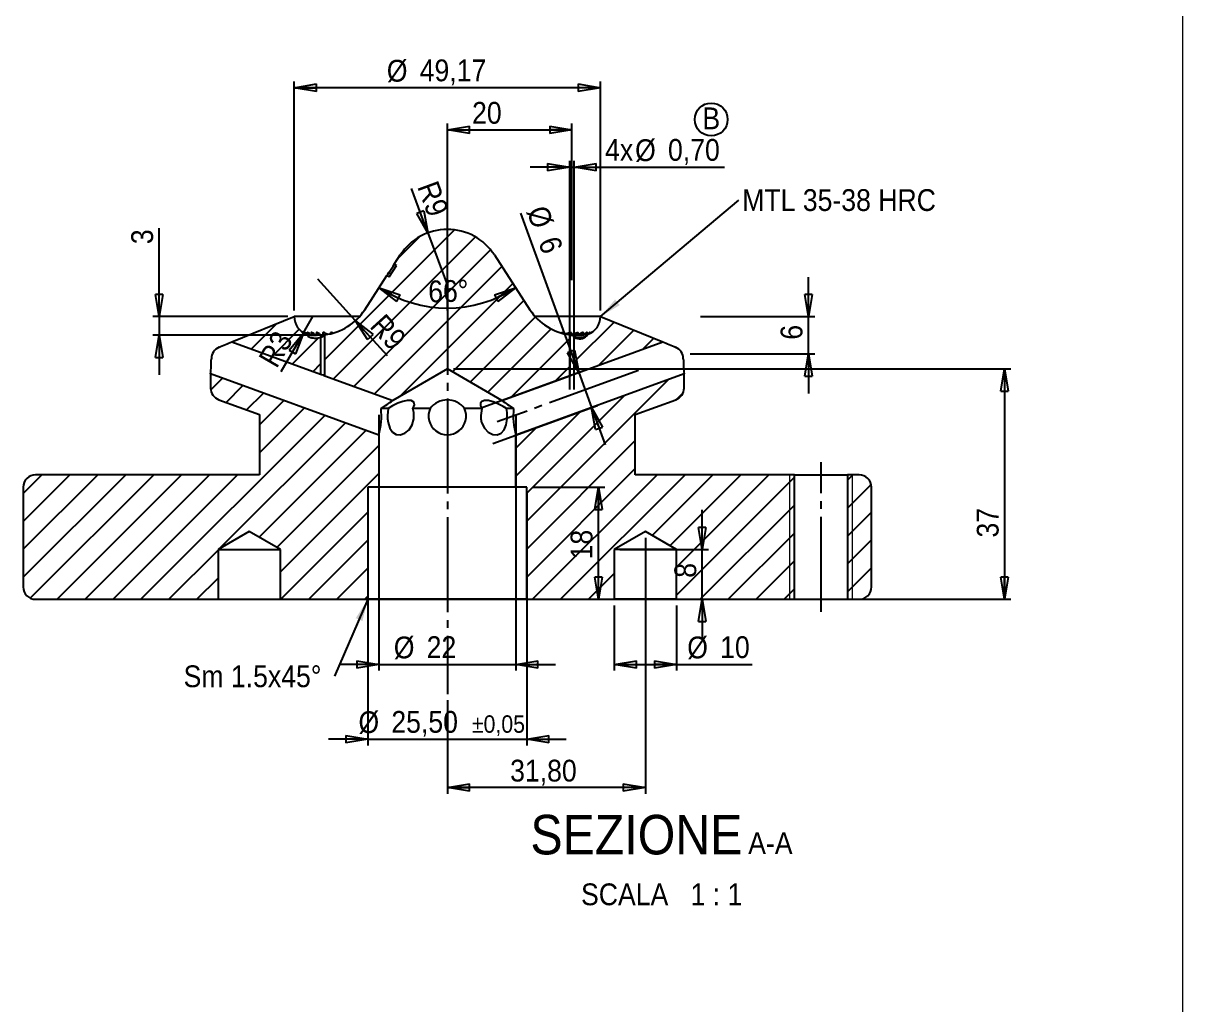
# Model space of a CAD drawing. Header units: millimetres. Extents: x 5 to 416, y 6 to 580.
# Drawn here: x 229.4 to 415.6, y 201.1 to 358.8 of the extents above; entities that cross this region are included whole.
import ezdxf

# ---------------------------------------------------------------- set-up
doc = ezdxf.new("R2010")
doc.units = ezdxf.units.MM
doc.linetypes.add('SLD-Centro', pattern=[19.05, 15.24, -1.27, 1.27, -1.27])
doc.linetypes.add('SLD-Solido', pattern=[0])
for name, color, linetype in [('A', 1, 'SLD-Centro'), ('Q', 2, 'SLD-Solido'), ('S', 4, 'SLD-Solido')]:
    doc.layers.add(name, color=color, linetype=linetype)
doc.layers.add('D', color=3, linetype='SLD-Solido', lineweight=25)
doc.styles.add('SLDTEXTSTYLE4', font='GOTHIC.TTF', dxfattribs={"width": 0.913})
doc.styles.get("Standard").update_dxf_attribs({"font": 'GOTHIC.TTF'})
doc.dimstyles.new('SLDDIMSTYLE10', dxfattribs={"dimtxt": 3.5, "dimasz": 3.556, "dimexe": 0, "dimexo": 0.0625, "dimgap": 0.875, "dimtad": 1, "dimrnd": 1e-09, "dimzin": 12, "dimdsep": 46, "dimtxsty": 'SLDTEXTSTYLE4', "dimblk1": 'CLOSED', "dimblk2": 'CLOSED', "dimsah": 1, "dimcen": 0.09, "dimadec": 0, "dimazin": 3, "dimtfac": 1, "dimtmove": 0, "dimatfit": 0, "dimldrblk": 'CLOSED', "dimfxl": 0, "dimfrac": 2, "dimtolj": 1, "dimtzin": 12, "dimarcsym": 0})
doc.dimstyles.new('SLDDIMSTYLE11', dxfattribs={"dimtxt": 3.5, "dimasz": 3.556, "dimexe": 0, "dimexo": 0.0625, "dimgap": 0.875, "dimtad": 1, "dimrnd": 1e-09, "dimzin": 12, "dimdsep": 46, "dimtxsty": 'SLDTEXTSTYLE4', "dimblk1": 'CLOSED', "dimblk2": 'CLOSED', "dimsah": 1, "dimcen": 0, "dimadec": 0, "dimazin": 3, "dimtfac": 1, "dimtofl": 0, "dimtmove": 0, "dimatfit": 3, "dimldrblk": 'CLOSED', "dimfxl": 0, "dimfrac": 2, "dimtolj": 1, "dimtzin": 12, "dimarcsym": 0})
doc.dimstyles.new('SLDDIMSTYLE12', dxfattribs={"dimtxt": 3.5, "dimasz": 3.556, "dimexe": 0, "dimexo": 0.0625, "dimgap": 0.875, "dimtad": 1, "dimrnd": 1e-09, "dimzin": 12, "dimdsep": 46, "dimtxsty": 'SLDTEXTSTYLE4', "dimblk1": 'CLOSED', "dimblk2": 'CLOSED', "dimsah": 1, "dimcen": 0.09, "dimadec": 0, "dimazin": 3, "dimtol": 1, "dimtp": 0.05, "dimtm": 0.05, "dimtfac": 1, "dimtmove": 0, "dimatfit": 0, "dimldrblk": 'CLOSED', "dimfxl": 0, "dimfrac": 2, "dimtolj": 1, "dimarcsym": 0})
doc.dimstyles.new('SLDDIMSTYLE13', dxfattribs={"dimtxt": 3.5, "dimasz": 3.556, "dimexe": 0, "dimexo": 0.0625, "dimgap": 0.875, "dimtad": 1, "dimdec": 4, "dimzin": 12, "dimdsep": 46, "dimtxsty": 'SLDTEXTSTYLE4', "dimblk1": 'CLOSED', "dimblk2": 'CLOSED', "dimsah": 1, "dimcen": 0.09, "dimazin": 3, "dimtfac": 1, "dimtofl": 0, "dimtmove": 0, "dimatfit": 3, "dimldrblk": 'CLOSED', "dimfxl": 0, "dimfrac": 2, "dimtolj": 1, "dimtzin": 12, "dimarcsym": 0})
doc.dimstyles.new('SLDDIMSTYLE14', dxfattribs={"dimtxt": 3.5, "dimasz": 3.556, "dimexe": 0, "dimexo": 0.0625, "dimgap": 0.875, "dimtad": 1, "dimrnd": 1e-09, "dimdsep": 46, "dimtxsty": 'SLDTEXTSTYLE4', "dimblk1": 'CLOSED', "dimblk2": 'CLOSED', "dimsah": 1, "dimcen": 0.09, "dimadec": 0, "dimazin": 2, "dimtfac": 1, "dimtmove": 0, "dimatfit": 0, "dimldrblk": 'CLOSED', "dimfxl": 0, "dimfrac": 2, "dimtolj": 1, "dimtzin": 12, "dimarcsym": 0})
doc.dimstyles.new('SLDDIMSTYLE4', dxfattribs={"dimtxt": 3.5, "dimasz": 3.556, "dimexe": 0, "dimexo": 0.0625, "dimgap": 0.875, "dimtad": 1, "dimrnd": 1e-09, "dimzin": 12, "dimdsep": 46, "dimtxsty": 'SLDTEXTSTYLE4', "dimblk1": 'CLOSED', "dimblk2": 'CLOSED', "dimsah": 1, "dimcen": 0.09, "dimadec": 0, "dimazin": 3, "dimtfac": 1, "dimtofl": 0, "dimtmove": 0, "dimatfit": 3, "dimldrblk": 'CLOSED', "dimfxl": 0, "dimfrac": 2, "dimtolj": 1, "dimtzin": 12, "dimarcsym": 0})
doc.dimstyles.new('SLDDIMSTYLE7', dxfattribs={"dimtxt": 0.18, "dimasz": 3.556, "dimexe": 0, "dimexo": 0.0625, "dimgap": 0, "dimtad": 0, "dimtih": 1, "dimtoh": 1, "dimdec": 0, "dimrnd": 1e-09, "dimzin": 0, "dimdsep": 46, "dimtxsty": 'Standard', "dimsah": 1, "dimcen": 0.09, "dimadec": 0, "dimazin": 0, "dimtfac": 3.556, "dimtdec": 0, "dimtofl": 0, "dimtmove": 0, "dimatfit": 3, "dimfxl": 0, "dimfrac": 2, "dimtolj": 1, "dimtzin": 0, "dimarcsym": 0})

# ---------------------------------------------------------------- blocks, each defined once
blk = doc.blocks.new('_CLOSED')
at = {"color": 0, "linetype": 'ByBlock', "lineweight": -2}
for p, q in [((-1, 0.166667), (0, 0)), ((-1, 0.166667), (-1, -0.166667)), ((0, 0), (-1, -0.166667)), ((0, 0), (-1, 0))]:
    blk.add_line(p, q, dxfattribs=at)
blk = doc.blocks.new('_D_20')
at = {"layer": 'Q'}
for p, q in [((284.73, 283.25), (284.73, 242.8)), ((310.23, 283.25), (310.23, 242.8)), ((284.73, 243.8), (278.38, 243.8)), ((284.73, 243.8), (310.23, 243.8)), ((310.23, 243.8), (316.58, 243.8))]:
    blk.add_line(p, q, dxfattribs=at)
at = {"layer": 'Q', "xscale": 3.556, "yscale": 3.556}
blk.add_blockref('_CLOSED', (284.73, 243.8, 37.78), dxfattribs=at)
at = {"layer": 'Q', "xscale": 3.556, "yscale": 3.556, "rotation": 180.0000000000003}
blk.add_blockref('_CLOSED', (310.23, 243.8, 37.78), dxfattribs=at)
at = {"layer": 'Q', "attachment_point": 1, "style": 'SLDTEXTSTYLE4'}
for s, insert, char_height in [('%%c', (283.21, 248.27), 3.5), ('25,50', (288.49, 248.32), 3.5), ('±0,05', (301.42, 247.62), 2.8)]:
    blk.add_mtext(s, dxfattribs=dict(at, insert=insert, char_height=char_height))
blk = doc.blocks.new('_D_21')
at = {"layer": 'Q'}
for p, q in [((286.48, 295.9), (286.48, 254.8)), ((308.48, 295.9), (308.48, 254.8)), ((286.48, 255.8), (280.13, 255.8)), ((286.48, 255.8), (308.48, 255.8)), ((308.48, 255.8), (314.83, 255.8))]:
    blk.add_line(p, q, dxfattribs=at)
at = {"layer": 'Q', "xscale": 3.556, "yscale": 3.556}
blk.add_blockref('_CLOSED', (286.48, 255.8, 37.78), dxfattribs=at)
at = {"layer": 'Q', "xscale": 3.556, "yscale": 3.556, "rotation": 180.0000000000003}
blk.add_blockref('_CLOSED', (308.48, 255.8, 37.78), dxfattribs=at)
at = {"layer": 'Q', "char_height": 3.5, "attachment_point": 1, "style": 'SLDTEXTSTYLE4'}
for s, insert in [('%%c', (288.88, 260.27)), ('22', (294.16, 260.32))]:
    blk.add_mtext(s, dxfattribs=dict(at, insert=insert))
blk = doc.blocks.new('_D_22')
at = {"layer": 'Q'}
for p, q in [((298.48, 303.25), (387.96, 303.25)), ((386.96, 303.25), (386.96, 266.25)), ((298.48, 266.25), (387.96, 266.25))]:
    blk.add_line(p, q, dxfattribs=at)
at = {"layer": 'Q', "xscale": 3.556, "yscale": 3.556}
for p, rotation in [((386.96, 303.25, 37.98), 90.0000000000004), ((386.96, 266.25, 37.98), 270.0000000000004)]:
    blk.add_blockref('_CLOSED', p, dxfattribs=dict(at, rotation=rotation))
at = {"layer": 'Q', "insert": (382.49, 276.17), "char_height": 3.5, "attachment_point": 1, "rotation": 90, "style": 'SLDTEXTSTYLE4'}
blk.add_mtext('37', dxfattribs=at)
blk = doc.blocks.new('_D_23')
at = {"layer": 'Q'}
for p, q in [((311.23, 284.25), (322.75, 284.25)), ((321.75, 266.25), (321.75, 284.25)), ((311.23, 266.25), (322.75, 266.25))]:
    blk.add_line(p, q, dxfattribs=at)
at = {"layer": 'Q', "xscale": 3.556, "yscale": 3.556}
for p, rotation in [((321.75, 284.25, 37.98), 90.0000000000004), ((321.75, 266.25, 37.98), 270.0000000000004)]:
    blk.add_blockref('_CLOSED', p, dxfattribs=dict(at, rotation=rotation))
at = {"layer": 'Q', "insert": (317.28, 272.66), "char_height": 3.5, "attachment_point": 1, "rotation": 90, "style": 'SLDTEXTSTYLE4'}
blk.add_mtext('18', dxfattribs=at)
blk = doc.blocks.new('_D_24')
at = {"layer": 'Q'}
for p, q in [((355.46, 311.65), (355.46, 318)), ((338.11, 311.65), (356.46, 311.65)), ((355.46, 305.65), (355.46, 311.65)), ((336.48, 305.65), (356.46, 305.65)), ((355.46, 305.65), (355.46, 299.3))]:
    blk.add_line(p, q, dxfattribs=at)
at = {"layer": 'Q', "xscale": 3.556, "yscale": 3.556}
for p, rotation in [((355.46, 311.65, 37.98), 270.0000000000004), ((355.46, 305.65, 37.98), 90.0000000000004)]:
    blk.add_blockref('_CLOSED', p, dxfattribs=dict(at, rotation=rotation))
at = {"layer": 'Q', "insert": (350.99, 307.94), "char_height": 3.5, "attachment_point": 1, "rotation": 90, "style": 'SLDTEXTSTYLE4'}
blk.add_mtext('6', dxfattribs=at)
blk = doc.blocks.new('_D_25')
at = {"layer": 'Q'}
for p, q in [((318.57, 302.69), (309.26, 328.27)), ((302.73, 296.92), (319.51, 303.03)), ((318.57, 302.69), (320.63, 297.05)), ((304.78, 291.28), (321.57, 297.39)), ((320.63, 297.05), (322.8, 291.08))]:
    blk.add_line(p, q, dxfattribs=at)
at = {"layer": 'Q', "xscale": 3.556, "yscale": 3.556}
for p, rotation in [((318.57, 302.69, 37.78), 290.0000000000002), ((320.63, 297.05, 37.78), 110.0000000000002)]:
    blk.add_blockref('_CLOSED', p, dxfattribs=dict(at, rotation=rotation))
at = {"layer": 'Q', "char_height": 3.5, "attachment_point": 1, "rotation": 290, "style": 'SLDTEXTSTYLE4'}
for s, insert in [('%%c', (313.46, 329.8)), ('6', (315.32, 324.86))]:
    blk.add_mtext(s, dxfattribs=dict(at, insert=insert))
blk = doc.blocks.new('_D_26')
at = {"layer": 'Q'}
for p, q in [((338.41, 274.25), (338.41, 280.6)), ((325.18, 274.25), (339.41, 274.25)), ((338.41, 266.25), (338.41, 274.25)), ((271.68, 266.25), (339.41, 266.25)), ((338.41, 266.25), (338.41, 259.9))]:
    blk.add_line(p, q, dxfattribs=at)
at = {"layer": 'Q', "xscale": 3.556, "yscale": 3.556}
for p, rotation in [((338.41, 274.25, 37.98), 270.0000000000004), ((338.41, 266.25, 37.98), 90.0000000000004)]:
    blk.add_blockref('_CLOSED', p, dxfattribs=dict(at, rotation=rotation))
at = {"layer": 'Q', "insert": (333.94, 269.71), "char_height": 3.5, "attachment_point": 1, "rotation": 90, "style": 'SLDTEXTSTYLE4'}
blk.add_mtext('8', dxfattribs=at)
blk = doc.blocks.new('_D_27')
at = {"layer": 'Q'}
for p, q in [((324.28, 265.25), (324.28, 254.8)), ((334.28, 265.25), (334.28, 254.8)), ((324.28, 255.8), (334.28, 255.8)), ((334.28, 255.8), (346.45, 255.8))]:
    blk.add_line(p, q, dxfattribs=at)
at = {"layer": 'Q', "xscale": 3.556, "yscale": 3.556, "rotation": 180.0000000000004}
blk.add_blockref('_CLOSED', (324.28, 255.8, 37.88), dxfattribs=at)
at = {"layer": 'Q', "xscale": 3.556, "yscale": 3.556}
blk.add_blockref('_CLOSED', (334.28, 255.8, 37.88), dxfattribs=at)
at = {"layer": 'Q', "char_height": 3.5, "attachment_point": 1, "style": 'SLDTEXTSTYLE4'}
for s, insert in [('%%c', (336, 260.27)), ('10', (341.28, 260.32))]:
    blk.add_mtext(s, dxfattribs=dict(at, insert=insert))
blk = doc.blocks.new('_D_28')
at = {"layer": 'Q'}
for p, q in [((329.28, 276.14), (329.28, 235.02)), ((297.48, 250.03), (297.48, 235.02)), ((329.28, 236.02), (297.48, 236.02))]:
    blk.add_line(p, q, dxfattribs=at)
at = {"layer": 'Q', "xscale": 3.556, "yscale": 3.556, "rotation": 180.0000000000004}
blk.add_blockref('_CLOSED', (297.48, 236.02, 37.88), dxfattribs=at)
at = {"layer": 'Q', "xscale": 3.556, "yscale": 3.556}
blk.add_blockref('_CLOSED', (329.28, 236.02, 37.88), dxfattribs=at)
at = {"layer": 'Q', "insert": (307.56, 240.49), "char_height": 3.5, "attachment_point": 1, "style": 'SLDTEXTSTYLE4'}
blk.add_mtext('31,80', dxfattribs=at)
blk = doc.blocks.new('_D_29')
at = {"layer": 'Q'}
for p, q in [((272.89, 312.65), (272.89, 349.41)), ((322.06, 348.41), (272.89, 348.41)), ((322.06, 312.65), (322.06, 349.41))]:
    blk.add_line(p, q, dxfattribs=at)
at = {"layer": 'Q', "xscale": 3.556, "yscale": 3.556, "rotation": 180.0000000000004}
blk.add_blockref('_CLOSED', (272.89, 348.41, 37.88), dxfattribs=at)
at = {"layer": 'Q', "xscale": 3.556, "yscale": 3.556}
blk.add_blockref('_CLOSED', (322.06, 348.41, 37.88), dxfattribs=at)
at = {"layer": 'Q', "char_height": 3.5, "attachment_point": 1, "style": 'SLDTEXTSTYLE4'}
for s, insert in [('%%c', (287.76, 352.88)), ('49,17', (293.04, 352.94))]:
    blk.add_mtext(s, dxfattribs=dict(at, insert=insert))
blk = doc.blocks.new('_D_30')
at = {"layer": 'Q'}
for p, q in [((251.2, 311.65), (251.2, 325.87)), ((271.89, 311.65), (250.2, 311.65)), ((251.2, 311.65), (251.2, 308.65)), ((274.91, 308.65), (250.2, 308.65)), ((251.2, 308.65), (251.2, 302.3))]:
    blk.add_line(p, q, dxfattribs=at)
at = {"layer": 'Q', "xscale": 3.556, "yscale": 3.556}
for p, rotation in [((251.2, 311.65, 37.88), 270.0000000000004), ((251.2, 308.65, 37.88), 90.0000000000004)]:
    blk.add_blockref('_CLOSED', p, dxfattribs=dict(at, rotation=rotation))
at = {"layer": 'Q', "insert": (246.73, 323.28), "char_height": 3.5, "attachment_point": 1, "rotation": 90, "style": 'SLDTEXTSTYLE4'}
blk.add_mtext('3', dxfattribs=at)
blk = doc.blocks.new('_D_31')
at = {"layer": 'Q'}
for q in [(275.89, 311.65), (270.77, 302.78)]:
    blk.add_line((274.39, 309.05), q, dxfattribs=at)
at = {"layer": 'Q', "xscale": 3.556, "yscale": 3.556, "rotation": 60.00000000000049}
blk.add_blockref('_CLOSED', (274.39, 309.05, 37.88), dxfattribs=at)
at = {"layer": 'Q', "insert": (267.03, 304.94), "char_height": 3.5, "attachment_point": 1, "rotation": 60, "style": 'SLDTEXTSTYLE4'}
blk.add_mtext('R3', dxfattribs=at)
blk = doc.blocks.new('_D_32')
at = {"layer": 'Q'}
for q in [(276.67, 317.65), (287.83, 305.38)]:
    blk.add_line((282.72, 310.99), q, dxfattribs=at)
at = {"layer": 'Q', "xscale": 3.556, "yscale": 3.556, "rotation": 132.2947526897878}
blk.add_blockref('_CLOSED', (282.72, 310.99, 37.88), dxfattribs=at)
at = {"layer": 'Q', "insert": (287.45, 312.36), "char_height": 3.5, "attachment_point": 1, "rotation": 312.2948, "style": 'SLDTEXTSTYLE4'}
blk.add_mtext('R9', dxfattribs=at)
blk = doc.blocks.new('_D_33')
at = {"layer": 'Q'}
blk.add_arc((297.48, 333.17), 20.14, 237, 303, dxfattribs=at)
at = {"layer": 'Q', "xscale": 3.556, "yscale": 3.556}
for p, rotation in [((286.51, 316.29, 37.88), 152.0071337024811), ((308.45, 316.29, 37.88), 27.99286629751972)]:
    blk.add_blockref('_CLOSED', p, dxfattribs=dict(at, rotation=rotation))
at = {"layer": 'Q', "insert": (294.36, 317.42), "char_height": 3.5, "attachment_point": 1, "rotation": 1.4409, "style": 'SLDTEXTSTYLE4'}
blk.add_mtext('66°', dxfattribs=at)
blk = doc.blocks.new('_D_34')
at = {"layer": 'Q'}
for q in [(291.75, 332.21), (297.48, 316.65)]:
    blk.add_line((294.37, 325.1), q, dxfattribs=at)
at = {"layer": 'Q', "xscale": 3.556, "yscale": 3.556, "rotation": 290.2242843775459}
blk.add_blockref('_CLOSED', (294.37, 325.1, 37.88), dxfattribs=at)
at = {"layer": 'Q', "insert": (295.89, 333.74), "char_height": 3.5, "attachment_point": 1, "rotation": 290.2243, "style": 'SLDTEXTSTYLE4'}
blk.add_mtext('R9', dxfattribs=at)
blk = doc.blocks.new('_D_35')
at = {"layer": 'Q'}
for p, q in [((297.48, 312.65), (297.48, 342.65)), ((317.48, 317.51), (317.48, 342.65)), ((297.48, 341.65), (317.48, 341.65))]:
    blk.add_line(p, q, dxfattribs=at)
at = {"layer": 'Q', "xscale": 3.556, "yscale": 3.556, "rotation": 180.0000000000004}
blk.add_blockref('_CLOSED', (297.48, 341.65, 37.98), dxfattribs=at)
at = {"layer": 'Q', "xscale": 3.556, "yscale": 3.556}
blk.add_blockref('_CLOSED', (317.48, 341.65, 37.98), dxfattribs=at)
at = {"layer": 'Q', "insert": (301.45, 346.12), "char_height": 3.5, "attachment_point": 1, "style": 'SLDTEXTSTYLE4'}
blk.add_mtext('20', dxfattribs=at)
blk = doc.blocks.new('_D_36')
at = {"layer": 'Q'}
for p, q in [((317.13, 335.65), (310.78, 335.65)), ((317.13, 299.92), (317.13, 336.65)), ((317.13, 335.65), (317.83, 335.65)), ((317.83, 299.92), (317.83, 336.65)), ((317.83, 335.65), (341.96, 335.65))]:
    blk.add_line(p, q, dxfattribs=at)
at = {"layer": 'Q', "xscale": 3.556, "yscale": 3.556}
blk.add_blockref('_CLOSED', (317.13, 335.65, 37.78), dxfattribs=at)
at = {"layer": 'Q', "xscale": 3.556, "yscale": 3.556, "rotation": 180.0000000000004}
blk.add_blockref('_CLOSED', (317.83, 335.65, 37.78), dxfattribs=at)
at = {"layer": 'Q', "char_height": 3.5, "attachment_point": 1, "style": 'SLDTEXTSTYLE4'}
for s, insert in [('4x', (322.81, 340.17)), ('%%c', (327.63, 340.12)), ('0,70', (332.91, 340.17))]:
    blk.add_mtext(s, dxfattribs=dict(at, insert=insert))
blk = doc.blocks.new('SW_NOTE_13')
at = {"color": 0, "attachment_point": 2, "style": 'SLDTEXTSTYLE4'}
for s, insert, char_height in [('SEZIONE ', (17.66, 8.11), 6.35), ('A-A', (39.18, 5.31), 3.5), ('SCALA', (15.78, -2.9), 3.5), ('1 : 1', (30.51, -2.9), 3.5)]:
    blk.add_mtext(s, dxfattribs=dict(at, insert=insert, char_height=char_height))
blk = doc.blocks.new('SW_NOTE_14')
at = {"color": 0, "insert": (-24.21, 1.74), "char_height": 3.5, "attachment_point": 1, "style": 'SLDTEXTSTYLE4'}
blk.add_mtext('Sm 1.5x45°', dxfattribs=at)
blk = doc.blocks.new('SW_NOTE_15')
at = {"color": 0, "insert": (0.55, 1.77), "char_height": 3.5, "attachment_point": 1, "style": 'SLDTEXTSTYLE4'}
blk.add_mtext('MTL 35-38 HRC', dxfattribs=at)
blk = doc.blocks.new('SW_NOTE_16')
at = {"color": 0}
blk.add_circle((1.3, 2.54), 2.64, dxfattribs=at)
at = {"color": 0, "insert": (1.31, 4.47), "char_height": 3.5, "attachment_point": 2, "style": 'SLDTEXTSTYLE4'}
blk.add_mtext('B', dxfattribs=at)

msp = doc.modelspace()

# ---------------------------------------------------------------- hatches: boundary and pattern name
at = {"layer": 'S'}
h = msp.add_hatch(dxfattribs=at)
h.set_pattern_fill('ANSI31', color=256, angle=3e-322, style=0)
edge = h.paths.add_edge_path(flags=0)
edge.add_line((310.74504, 312.74843), (305.02798, 321.55193))
edge.add_arc((297.47995, 316.65018), 9, 33, 147)
edge.add_line((289.93191, 321.55193), (288.96673, 320.06568))
edge.add_spline(control_points=[(288.96673, 320.06568), (288.99469, 320.04753), (289.02264, 320.02937), (289.0506, 320.01122), (289.07856, 319.99306), (289.10651, 319.97491), (289.13447, 319.95675), (289.19038, 319.92044), (289.24629, 319.88413), (289.3022, 319.84782)], knot_values=[0, 0, 0, 0, 0.000100002, 0.000100002, 0.000100002, 0.000200004, 0.000200004, 0.000200004, 0.0004, 0.0004, 0.0004, 0.0004], weights=[1, 1, 1, 1, 1, 1, 1, 1, 1, 1], degree=3, periodic=0)
edge.add_line((289.3022, 319.84782), (288.11474, 318.0193))
edge.add_spline(control_points=[(288.11474, 318.0193), (288.08679, 318.03746), (288.05883, 318.05561), (288.03088, 318.07377), (288.00292, 318.09192), (287.97496, 318.11008), (287.94701, 318.12823), (287.91905, 318.14639), (287.8911, 318.16454), (287.86314, 318.1827), (287.83519, 318.20085), (287.80723, 318.21901), (287.77928, 318.23716)], knot_values=[0, 0, 0, 0, 0.000100002, 0.000100002, 0.000100002, 0.000200004, 0.000200004, 0.000200004, 0.000300002, 0.000300002, 0.000300002, 0.0004, 0.0004, 0.0004, 0.0004], weights=[1, 1, 1, 1, 1, 1, 1, 1, 1, 1, 1, 1, 1], degree=3, periodic=0)
edge.add_line((287.77928, 318.23716), (284.21485, 312.74843))
edge.add_arc((276.66682, 317.65018), 9, 277.4254952, 327, ccw=False)
edge.add_line((277.82995, 308.72565), (277.82995, 302.16386))
edge.add_line((277.82995, 302.16386), (288.72805, 298.19727))
edge.add_line((288.72805, 298.19727), (297.47995, 303.25018))
edge.add_line((297.47995, 303.25018), (306.23184, 298.19727))
edge.add_line((306.23184, 298.19727), (317.12995, 302.16386))
edge.add_line((317.12995, 302.16386), (317.12995, 308.72565))
edge.add_arc((318.29308, 317.65018), 9, 213, 262.5745048, ccw=False)
h = msp.add_hatch(dxfattribs=at)
h.set_pattern_fill('ANSI31', color=256, angle=3e-322, style=0)
edge = h.paths.add_edge_path(flags=0)
edge.add_arc((275.89495, 311.65018), 3, 180, 250.6703613, ccw=False)
edge.add_line((272.89495, 311.65018), (262.88171, 307.60457))
edge.add_line((262.88171, 307.60457), (277.12995, 302.41864))
edge.add_line((277.12995, 302.41864), (277.12995, 308.29447))
edge.add_spline(control_points=[(277.12995, 308.29447), (277.10448, 308.28353), (277.07864, 308.27343), (277.05255, 308.26408), (276.85984, 308.19508), (276.65272, 308.16536), (276.44831, 308.15457), (276.13392, 308.13798), (275.80669, 308.15757), (275.51008, 308.26311), (275.40305, 308.30119), (275.29847, 308.35251), (275.20852, 308.42191), (275.16261, 308.45732), (275.11994, 308.49801), (275.08463, 308.54399), (275.08305, 308.54604), (275.08149, 308.54811), (275.07995, 308.55018)], knot_values=[0.002203801, 0.002203801, 0.002203801, 0.002203801, 0.002286845, 0.002286845, 0.002286845, 0.002906192, 0.002906192, 0.002906192, 0.003864635, 0.003864635, 0.003864635, 0.004205108, 0.004205108, 0.004205108, 0.004377554, 0.004377554, 0.004377554, 0.004385176, 0.004385176, 0.004385176, 0.004385176], weights=[1, 1, 1, 1, 1, 1, 1, 1, 1, 1, 1, 1, 1, 1, 1, 1, 1, 1, 1], degree=3, periodic=0)
edge.add_ellipse((276.27995, 311.41144), major_axis=(0, 3.57658), ratio=0.559192903, start_angle=136.448693, end_angle=143.1301024, ccw=False)
h = msp.add_hatch(dxfattribs=at)
h.set_pattern_fill('ANSI31', color=256, angle=3e-322, style=0)
edge = h.paths.add_edge_path(flags=0)
edge.add_arc((319.06495, 311.65018), 3, 289.3296387, 360, ccw=False)
edge.add_ellipse((318.67995, 311.41144), major_axis=(0, 3.57658), ratio=0.559192903, start_angle=216.8698976, end_angle=223.551307, ccw=False)
edge.add_spline(control_points=[(319.87995, 308.55018), (319.86861, 308.53497), (319.85645, 308.52033), (319.84368, 308.5063), (319.78754, 308.44466), (319.71891, 308.39376), (319.64655, 308.35235), (319.52422, 308.28233), (319.38735, 308.2367), (319.24971, 308.20637), (318.9727, 308.14533), (318.68236, 308.13682), (318.39989, 308.16257), (318.252, 308.17606), (318.10385, 308.20103), (317.96221, 308.24564), (317.91739, 308.25976), (317.87313, 308.27593), (317.82995, 308.29447)], knot_values=[0.001549585, 0.001549585, 0.001549585, 0.001549585, 0.001606195, 0.001606195, 0.001606195, 0.001857053, 0.001857053, 0.001857053, 0.002282738, 0.002282738, 0.002282738, 0.003143289, 0.003143289, 0.003143289, 0.003591336, 0.003591336, 0.003591336, 0.003732947, 0.003732947, 0.003732947, 0.003732947], weights=[1, 1, 1, 1, 1, 1, 1, 1, 1, 1, 1, 1, 1, 1, 1, 1, 1, 1, 1], degree=3, periodic=0)
edge.add_line((317.82995, 308.29447), (317.82995, 302.41864))
edge.add_line((317.82995, 302.41864), (332.07818, 307.60457))
edge.add_line((332.07818, 307.60457), (322.06495, 311.65018))
h = msp.add_hatch(dxfattribs=at)
h.set_pattern_fill('ANSI31', color=256, angle=3e-322, style=0)
edge = h.paths.add_edge_path(flags=0)
edge.add_arc((261.47995, 300.17866), 2, 180, 250)
edge.add_line((260.79591, 298.29927), (267.30495, 295.93018))
edge.add_line((267.30495, 295.93018), (267.30495, 286.25018))
edge.add_line((267.30495, 286.25018), (231.37995, 286.25018))
edge.add_arc((231.37995, 284.25018), 2, 90, 180)
edge.add_line((229.37995, 284.25018), (229.37995, 268.25018))
edge.add_arc((231.37995, 268.25018), 2, 180, 270)
edge.add_line((231.37995, 266.25018), (260.67995, 266.25018))
edge.add_line((260.67995, 266.25018), (260.67995, 274.25018))
edge.add_line((260.67995, 274.25018), (265.67995, 277.13693))
edge.add_line((265.67995, 277.13693), (270.67995, 274.25018))
edge.add_line((270.67995, 274.25018), (270.67995, 266.25018))
edge.add_line((270.67995, 266.25018), (284.72995, 266.25018))
edge.add_line((284.72995, 266.25018), (284.72995, 284.25018))
edge.add_line((284.72995, 284.25018), (286.47995, 284.25018))
edge.add_line((286.47995, 284.25018), (286.47995, 292.63045))
edge.add_line((286.47995, 292.63045), (259.47995, 302.45764))
edge.add_line((259.47995, 302.45764), (259.47995, 300.17866))
h = msp.add_hatch(dxfattribs=at)
h.set_pattern_fill('ANSI31', color=256, angle=3e-322, style=0)
edge = h.paths.add_edge_path(flags=0)
edge.add_line((308.47995, 284.25018), (310.22995, 284.25018))
edge.add_line((310.22995, 284.25018), (310.22995, 266.25018))
edge.add_line((310.22995, 266.25018), (324.27995, 266.25018))
edge.add_line((324.27995, 266.25018), (324.27995, 274.25018))
edge.add_line((324.27995, 274.25018), (329.27995, 277.13693))
edge.add_line((329.27995, 277.13693), (334.27995, 274.25018))
edge.add_line((334.27995, 274.25018), (334.27995, 266.25018))
edge.add_line((334.27995, 266.25018), (353.22995, 266.25018))
edge.add_line((353.22995, 266.25018), (353.22995, 286.25018))
edge.add_line((353.22995, 286.25018), (327.65495, 286.25018))
edge.add_line((327.65495, 286.25018), (327.65495, 295.93018))
edge.add_line((327.65495, 295.93018), (334.16399, 298.29927))
edge.add_arc((333.47995, 300.17866), 2, 290, 360)
edge.add_line((335.47995, 300.17866), (335.47995, 302.45764))
edge.add_line((335.47995, 302.45764), (308.47995, 292.63045))
edge.add_line((308.47995, 292.63045), (308.47995, 284.25018))
h = msp.add_hatch(dxfattribs=at)
h.set_pattern_fill('ANSI31', color=256, angle=3e-322, style=0)
edge = h.paths.add_edge_path(flags=0)
edge.add_arc((363.57995, 268.25018), 2, 270, 360)
edge.add_line((365.57995, 268.25018), (365.57995, 284.25018))
edge.add_arc((363.57995, 284.25018), 2, 0, 90)
edge.add_line((363.57995, 286.25018), (361.72995, 286.25018))
edge.add_line((361.72995, 286.25018), (361.72995, 266.25018))
edge.add_line((361.72995, 266.25018), (363.57995, 266.25018))

# ---------------------------------------------------------------- linework, layer by layer
at = {"color": 179, "linetype": 'SLD-Solido', "lineweight": 18}
msp.add_line((415.56689, 6.3134), (415.56689, 580.31225), dxfattribs=at)
at = {"color": 7, "linetype": 'SLD-Solido', "lineweight": 18}
for p, q in [((352.47995, 266.25018), (352.47995, 286.25018)), ((352.47995, 286.25018), (353.22995, 286.25018)), ((361.72986, 286.25018), (353.22995, 286.25018)), ((361.72995, 286.25018), (362.47994, 286.25018)), ((362.47994, 286.25018), (362.47994, 266.25018))]:
    msp.add_line(p, q, dxfattribs=at)
at = {"layer": 'A'}
for p, q in [((297.47995, 317.53467), (297.47995, 251.02986)), ((328.18433, 302.99479), (305.47651, 294.72982)), ((357.47995, 264.25018), (357.47995, 288.25018))]:
    msp.add_line(p, q, dxfattribs=at)
at = {"layer": 'D'}
for p, q in [((288.96673, 320.06568), (289.93191, 321.55193)), ((305.02798, 321.55193), (310.74504, 312.74843)), ((288.10574, 318.73813), (288.44117, 318.52027)), ((288.11474, 318.0193), (289.3022, 319.84782)), ((284.21485, 312.74843), (287.77928, 318.23716)), ((262.88172, 307.60457), (272.89495, 311.65018)), ((283.37502, 311.65018), (272.89495, 311.65018)), ((322.06495, 311.65018), (311.58488, 311.65018)), ((322.06495, 311.65018), (332.07818, 307.60457)), ((262.88172, 307.60457), (277.12995, 302.41864)), ((274.95597, 308.90212), (274.97266, 308.85314)), ((275.40371, 308.90212), (275.4465, 308.75848)), ((276.68474, 308.65018), (275.91223, 308.65018)), ((276.06407, 308.90212), (276.09915, 308.71787)), ((276.93066, 308.90212), (276.94648, 308.6838)), ((277.12995, 308.29447), (277.12995, 302.41864)), ((277.48247, 309.0517), (277.50253, 308.83886)), ((277.77574, 308.71598), (277.70619, 308.70778)), ((277.76566, 308.71738), (277.7594, 308.69231)), ((277.82995, 302.16386), (277.82995, 308.72565)), ((277.99516, 308.90212), (277.97057, 308.74511)), ((278.7091, 309.0517), (278.68921, 308.88035)), ((315.78679, 309.0517), (315.73972, 309.01998)), ((317.07697, 309.0517), (316.66797, 308.79811)), ((316.78006, 308.80682), (317.08717, 308.90212)), ((317.12995, 308.72565), (317.12995, 302.16386)), ((317.79169, 308.44285), (317.71256, 308.66881)), ((317.82995, 302.41864), (317.82995, 308.29447)), ((317.82995, 302.41864), (332.07818, 307.60457)), ((319.05901, 308.65018), (318.287, 308.65018)), ((319.08054, 309.0517), (318.72552, 308.8046)), ((318.98217, 308.65111), (318.90548, 308.65018)), ((319.77462, 309.0517), (319.51708, 308.8502)), ((320.254, 309.0517), (320.08578, 308.89921)), ((286.47995, 292.63045), (259.47995, 302.45764)), ((259.47995, 302.45764), (259.47995, 300.17866)), ((277.82995, 302.16386), (288.72805, 298.19727)), ((297.47995, 303.25018), (288.72805, 298.19727)), ((306.23184, 298.19727), (297.47995, 303.25018)), ((306.23184, 298.19727), (317.12995, 302.16386)), ((335.47995, 302.45764), (308.47995, 292.63045)), ((335.47995, 300.17866), (335.47995, 302.45764)), ((260.79591, 298.29927), (267.30495, 295.93018)), ((327.65495, 295.93018), (334.16399, 298.29927)), ((287.98973, 296.89932), (286.83643, 296.89932)), ((294.70227, 296.89932), (291.91796, 296.89932)), ((303.04194, 296.89932), (300.25763, 296.89932)), ((308.12347, 296.89932), (306.97017, 296.89932)), ((267.30495, 295.93018), (267.30495, 286.25018)), ((327.65495, 286.25018), (327.65495, 295.93018)), ((286.47995, 292.63045), (286.47995, 284.25018)), ((308.47995, 284.25018), (308.47995, 292.63045)), ((267.30495, 286.25018), (231.37995, 286.25018)), ((353.22995, 286.25018), (327.65495, 286.25018)), ((353.22995, 266.25018), (353.22995, 286.25018)), ((353.22995, 286.25018), (361.72995, 286.25018)), ((361.72995, 286.25018), (361.72995, 266.25018)), ((363.57995, 286.25018), (361.72995, 286.25018)), ((229.37995, 284.25018), (229.37995, 268.25018)), ((284.72995, 284.25018), (284.72995, 266.25018)), ((286.47995, 284.25018), (284.72995, 284.25018)), ((308.47995, 284.25018), (286.47995, 284.25018)), ((310.22995, 284.25018), (308.47995, 284.25018)), ((310.22995, 266.25018), (310.22995, 284.25018)), ((365.57995, 268.25018), (365.57995, 284.25018)), ((265.67995, 277.13693), (260.67995, 274.25018)), ((270.67995, 274.25018), (265.67995, 277.13693)), ((329.27995, 277.13693), (324.27995, 274.25018)), ((334.27995, 274.25018), (329.27995, 277.13693)), ((260.67995, 274.25018), (270.67995, 274.25018)), ((260.67995, 274.25018), (260.67995, 266.25018)), ((270.67995, 266.25018), (270.67995, 274.25018)), ((334.27995, 274.25018), (324.27995, 274.25018)), ((324.27995, 274.25018), (324.27995, 266.25018)), ((334.27995, 266.25018), (334.27995, 274.25018)), ((231.37995, 266.25018), (260.67995, 266.25018)), ((260.67995, 266.25018), (270.67995, 266.25018)), ((270.67995, 266.25018), (284.72995, 266.25018)), ((310.22995, 266.25018), (284.72995, 266.25018)), ((310.22995, 266.25018), (324.27995, 266.25018)), ((334.27995, 266.25018), (324.27995, 266.25018)), ((334.27995, 266.25018), (353.22995, 266.25018)), ((353.22995, 266.25018), (361.72995, 266.25018)), ((361.72995, 266.25018), (363.57995, 266.25018))]:
    msp.add_line(p, q, dxfattribs=at)
at = {"layer": 'D', "flags": 128}
for points in [[(287.77928, 318.23716), (287.94132, 318.48616), (288.10574, 318.73813)], [(288.10574, 318.73813), (288.33039, 319.08247), (288.55248, 319.42398), (288.76367, 319.75095), (288.92339, 319.99877), (288.96673, 320.06568)], [(288.96673, 320.06568), (289.0506, 320.01121), (289.13447, 319.95675), (289.3022, 319.84782)], [(288.11474, 318.0193), (288.03088, 318.07377), (287.94701, 318.12823), (287.86314, 318.1827), (287.77928, 318.23716)], [(274.72514, 308.90212), (274.62309, 308.95052), (274.55532, 308.9849), (274.48586, 309.02174), (274.4386, 309.04748), (274.401, 309.06805), (274.36882, 309.08514), (274.35101, 309.09258), (274.37427, 309.0735), (274.40762, 309.0517)], [(274.5684, 309.08126), (274.57232, 309.0701), (274.5916, 309.0517)], [(275.40371, 308.90212), (275.32342, 308.94562), (275.25928, 308.98068), (275.18828, 309.01869), (275.13659, 309.04493), (275.09069, 309.06628), (275.04549, 309.08387), (275.00448, 309.09262), (274.9843, 309.07711), (274.99601, 309.0517)], [(276.06407, 308.90212), (276.02393, 308.92603), (275.95272, 308.9679), (275.88449, 309.00613), (275.82971, 309.03455), (275.77655, 309.0592), (275.73301, 309.07622), (275.68155, 309.0902), (275.63381, 309.08916), (275.61694, 309.0517)], [(276.93066, 308.90212), (276.87119, 308.94178), (276.81609, 308.97643), (276.75001, 309.01426), (276.69653, 309.04124), (276.64425, 309.06371), (276.58914, 309.08198), (276.52898, 309.09237), (276.4701, 309.08142), (276.44844, 309.0517)], [(277.99516, 308.90212), (277.92233, 308.95688), (277.86305, 308.99541), (277.80813, 309.02611), (277.74824, 309.05397), (277.69748, 309.07259), (277.63441, 309.08814), (277.56171, 309.09147), (277.49046, 309.06142), (277.48247, 309.0517)], [(315.78679, 309.0517), (315.96949, 309.088), (316.05277, 309.09203), (316.09703, 309.08091), (316.10835, 309.06311), (316.09666, 309.03619), (316.06766, 309.00887), (316.00966, 308.97169), (315.89078, 308.9163), (315.85446, 308.90212)], [(317.07697, 309.0517), (317.1948, 309.07942), (317.30731, 309.09257), (317.34678, 309.0854), (317.3589, 309.06863), (317.35004, 309.04735), (317.32268, 309.02045), (317.28268, 308.99288), (317.19909, 308.94874), (317.08717, 308.90212)], [(318.17842, 309.0517), (318.3107, 309.08454), (318.38273, 309.09259), (318.41633, 309.08361), (318.41841, 309.06697), (318.40257, 309.04525), (318.36962, 309.01827), (318.32552, 308.99053), (318.2357, 308.94523), (318.13106, 308.90212)], [(318.97606, 308.90212), (319.0247, 308.92144), (319.12417, 308.96598), (319.19533, 309.00414), (319.23949, 309.03296), (319.26905, 309.05817), (319.28086, 309.0755), (319.27436, 309.08982), (319.22504, 309.08974), (319.08054, 309.0517)], [(319.61405, 308.90212), (319.70446, 308.93993), (319.80302, 308.98758), (319.85856, 309.01903), (319.90275, 309.04867), (319.92632, 309.06901), (319.93613, 309.08581), (319.91739, 309.09247), (319.83194, 309.07131), (319.77462, 309.0517)], [(320.03887, 308.90212), (320.11739, 308.93568), (320.22742, 308.98887), (320.28327, 309.01959), (320.33013, 309.0485), (320.35861, 309.06887), (320.37603, 309.08571), (320.36932, 309.09249), (320.30355, 309.07165), (320.254, 309.0517)], [(320.51405, 309.0517), (320.56418, 309.07646), (320.6017, 309.09262), (320.59639, 309.08645), (320.57237, 309.06995), (320.53851, 309.049), (320.49201, 309.02213), (320.44139, 308.99467), (320.35525, 308.95139), (320.24644, 308.90212)], [(274.5916, 309.0517), (274.71667, 308.96222), (274.87646, 308.87664)], [(277.12995, 308.29447), (277.05255, 308.26408), (276.44831, 308.15457), (275.98154, 308.16431), (275.51008, 308.26311), (275.20852, 308.42191), (275.08463, 308.54399), (275.07995, 308.55018)], [(276.44844, 309.0517), (276.448, 309.04967), (276.46214, 308.97073), (276.5374, 308.87946), (276.65904, 308.79733), (276.83169, 308.72498), (277.04746, 308.6736), (277.15872, 308.6637)], [(277.70619, 308.70778), (277.20054, 308.66489), (276.68474, 308.65018)], [(277.7594, 308.69231), (277.74874, 308.65623), (277.68327, 308.53705), (277.57783, 308.44857), (277.45649, 308.38996), (277.33629, 308.3439), (277.23266, 308.30286), (277.16995, 308.27902), (277.1397, 308.2758), (277.12995, 308.29447)], [(277.48247, 309.0517), (277.46823, 309.02387), (277.46975, 308.94212), (277.53037, 308.85202), (277.63974, 308.77246), (277.71994, 308.73916)], [(277.76566, 308.71738), (277.81133, 308.7232), (277.82995, 308.72565)], [(278.1687, 308.80892), (278.03666, 308.87078), (277.99516, 308.90212)], [(317.07697, 309.0517), (316.71131, 308.94843), (316.46938, 308.8789)], [(317.61804, 308.74807), (318.08228, 308.88398), (318.13106, 308.90212)], [(318.287, 308.65018), (317.99384, 308.65502), (317.71256, 308.66881)], [(318.17842, 309.0517), (317.78462, 308.79575), (317.72955, 308.76618)], [(318.39657, 308.73298), (318.84958, 308.85578), (318.97606, 308.90212)], [(318.84104, 308.66763), (318.66172, 308.65227), (318.54562, 308.65018)], [(320.05796, 308.81929), (319.61423, 308.70128), (319.05901, 308.65018)], [(291.91796, 296.89932), (292.09866, 297.20614), (292.18454, 297.49863), (292.08489, 297.90627), (291.66355, 298.15632), (291.05216, 298.18461), (290.33097, 298.03252), (289.53692, 297.7338), (288.68656, 297.31065), (287.98973, 296.89932)], [(306.97017, 296.89932), (306.45973, 297.20614), (305.91793, 297.49863), (305.00095, 297.90627), (304.11408, 298.15632), (303.45184, 298.18461), (303.00841, 298.03252), (302.79028, 297.7338), (302.81944, 297.31065), (303.04194, 296.89932)], [(287.98973, 296.89932), (287.87621, 295.78139), (287.89183, 295.2076), (287.95889, 294.64931), (288.22835, 293.72638), (288.6578, 293.07505), (289.23741, 292.70534), (289.932, 292.64706), (290.66536, 292.91172), (291.33517, 293.47567), (291.8346, 294.27543), (292.09025, 295.21983), (292.07544, 296.23851), (291.91796, 296.89932)], [(303.04194, 296.89932), (302.84356, 295.78139), (302.87167, 295.2076), (302.98898, 294.64931), (303.43041, 293.72638), (304.05032, 293.07505), (304.76422, 292.70534), (305.48173, 292.64706), (306.11484, 292.91172), (306.60364, 293.47567), (306.92082, 294.27543), (307.06907, 295.21983), (307.06072, 296.23851), (306.97017, 296.89932)]]:
    msp.add_lwpolyline(points, dxfattribs=at)
at = {"layer": 'D'}
for centre, radius, start, end in [((297.47995, 316.65018), 9, 33, 147), ((275.89495, 311.65018), 3, 180, 250.6703613), ((276.66682, 317.65018), 9, 277.4254952, 327), ((318.29308, 317.65018), 9, 213, 262.5745048), ((319.06495, 311.65018), 3, 289.3296387, 0), ((273.45751, 306.31699), 2.98802, 59.9014471, 68.2550774), ((278.87005, 308.72404), 0.36506, 56.9952746, 116.1608637), ((194.68652, 466.24077), 172.67318, 292.5207749, 293.2621063), ((275.36887, 310.56505), 1.79283, 237.577085, 247.5294275), ((275.90282, 311.5284), 2.87823, 245.8475591, 270.1873394), ((276.09153, 310.32595), 1.68045, 229.3129606, 274.2737169), ((276.25645, 310.53645), 2.33362, 239.9414259, 308.406691), ((276.45578, 310.96965), 2.31981, 243.0307756, 270.9717925), ((276.25948, 309.49567), 0.78101, 214.6432502, 260.4434596), ((276.82828, 310.14898), 1.46243, 238.4951907, 266.4374842), ((277.56118, 309.75358), 1.0595, 233.4798655, 258.6685683), ((314.26394, 320.94466), 12.52061, 283.1951197, 288.2185751), ((318.25132, 317.20497), 8.55314, 262.4664593, 266.3885399), ((318.67322, 311.66023), 3.33595, 254.6774539, 291.2066521), ((316.47348, 308.02385), 1.3832, 11.2826117, 17.6333516), ((318.66769, 309.92359), 1.83189, 242.7864836, 311.4337028), ((316.30056, 316.67027), 8.10993, 281.1922142, 290.0467607), ((317.77379, 313.71792), 5.0771, 274.1708138, 293.2092601), ((318.27671, 313.43995), 4.81315, 278.6040082, 294.2557246), ((318.41033, 311.80409), 3.14171, 281.3232647, 292.5284581), ((399.1542, 463.59021), 169.79609, 246.7316129, 247.4855059), ((261.63453, 304.8612), 2.04226, 113.3979515, 179.4402263), ((333.32886, 304.86352), 2.03874, 0.4954115, 66.6664107), ((218.48957, 305.57353), 41.10864, 355.6530129, 359.0349313), ((376.93745, 305.5952), 41.57606, 180.9840849, 184.3279708), ((278.63883, 305.47525), 3.40876, 243.7269965, 256.2730449), ((316.31896, 305.48104), 3.41488, 283.7382534, 296.2617052), ((261.47995, 300.17866), 2, 180, 250), ((333.47995, 300.17866), 2, 290, 0), ((277.28505, 312.8469), 18.58909, 300.9183862, 307.9938295), ((297.47995, 294.7442), 3.51569, 37.8069147, 142.1930853), ((317.69853, 312.88141), 18.63086, 232.014113, 239.0736713), ((275.4604, 295.69998), 11.43907, 344.4346362, 6.0183097), ((297.47995, 295.68458), 3.03168, 156.3791085, 23.6208915), ((319.38501, 295.69042), 11.32624, 173.8728714, 195.6741826), ((231.37995, 284.25018), 2, 90, 180), ((363.57995, 284.25018), 2, 0, 90), ((231.37995, 268.25018), 2, 180, 270), ((363.57995, 268.25018), 2, 270, 0)]:
    msp.add_arc(centre, radius, start, end, dxfattribs=at)
for centre, start_param, end_param in [((276.27995, 311.41144), 2.381478953, 2.498091545), ((318.67995, 311.41144), 3.785093762, 3.901706354)]:
    msp.add_ellipse(centre, major_axis=(0, 3.57658), ratio=0.559192903, start_param=start_param, end_param=end_param, dxfattribs=at)

# ---------------------------------------------------------------- block references
for name, p in [('SW_NOTE_16', (338.54753, 340.7637)), ('SW_NOTE_15', (344.27163, 330.34135)), ('SW_NOTE_14', (279.34498, 253.89904)), ('SW_NOTE_13', (310.17208, 223.52764))]:
    msp.add_blockref(name, p)

# ---------------------------------------------------------------- dimensions: what is measured, and where the dimension line sits
at = {"layer": 'Q'}
for base, p1, p2, text, dimstyle, picture, middle in [((272.89495, 348.41359), (322.06495, 311.65018), (272.89495, 311.65018), '%%c<>', 'SLDDIMSTYLE4', '_D_29', (296.21799, 348.41359)), ((317.82995, 335.65018), (317.12995, 298.92), (317.82995, 298.92), '4x%%c<>', 'SLDDIMSTYLE14', '_D_36', (332.38439, 335.65018)), ((308.47995, 255.79559), (286.47995, 296.89932), (308.47995, 296.89932), '%%c<>', 'SLDDIMSTYLE10', '_D_21', (294.1098, 255.79559)), ((310.22995, 243.79559), (284.72995, 284.25018), (310.22995, 284.25018), '%%c<>', 'SLDDIMSTYLE12', '_D_20', (296.9579, 243.79559)), ((334.27995, 255.79559), (324.27995, 266.25018), (334.27995, 266.25018), '%%c<>', 'SLDDIMSTYLE4', '_D_27', (341.226, 255.79559))]:
    dim = msp.add_linear_dim(base=base, p1=p1, p2=p2, text=text, dimstyle=dimstyle, dxfattribs=at)
    dim.commit()
    dim.dimension.update_dxf_attribs({"geometry": picture, "text_midpoint": middle, "dimtype": 160})
for base, p1, p2, dimstyle, picture, middle in [((317.47995, 344.4283), (297.47995, 311.65018), (317.47995, 316.5111), 'SLDDIMSTYLE10', '_D_35', (304.03664, 344.4283)), ((297.47995, 236.01889), (329.27995, 277.13693), (297.47995, 251.02986), 'SLDDIMSTYLE4', '_D_28', (313.37995, 236.01889))]:
    dim = msp.add_linear_dim(base=base, p1=p1, p2=p2, dimstyle=dimstyle, dxfattribs=at)
    dim.commit()
    dim.dimension.update_dxf_attribs({"geometry": picture, "text_midpoint": middle, "dimtype": 160})
for center, mpoint, picture, middle in [((297.47995, 316.65018), (294.36868, 325.0953), '_D_34', (292.59247, 329.91664)), ((276.66682, 317.65018), (282.72332, 310.99294), '_D_32', (286.18437, 307.18862)), ((275.89495, 311.65018), (274.39495, 309.0521), '_D_31', (271.90536, 304.74001))]:
    dim = msp.add_radius_dim(center=center, mpoint=mpoint, dimstyle='SLDDIMSTYLE11', dxfattribs=at)
    dim.commit()
    dim.dimension.update_dxf_attribs({"geometry": picture, "text_midpoint": middle, "dimtype": 164})
dim = msp.add_linear_dim(base=(320.62602, 297.05126), p1=(301.78552, 296.57894), p2=(303.83765, 290.94079), angle=290, text='%%c<>', dimstyle='SLDDIMSTYLE10', dxfattribs=at)
dim.commit()
dim.dimension.update_dxf_attribs({"geometry": '_D_25', "text_midpoint": (310.60824, 324.57488), "dimtype": 160})
for base, p1, p2, dimstyle, picture, middle in [((251.19927, 308.65018), (272.89495, 311.65018), (275.91223, 308.65018), 'SLDDIMSTYLE10', '_D_30', (251.19927, 324.57488)), ((352.67882, 311.65018), (335.47995, 305.65018), (297.47995, 311.65018), 'SLDDIMSTYLE10', '_D_24', (352.67882, 309.23177)), ((384.18069, 266.25018), (297.47995, 303.25018), (297.47995, 266.25018), 'SLDDIMSTYLE4', '_D_22', (384.18069, 278.75225)), ((318.97632, 284.25018), (310.22995, 266.25018), (310.22995, 284.25018), 'SLDDIMSTYLE10', '_D_23', (318.97632, 275.24157)), ((335.63308, 274.25018), (270.67995, 266.25018), (270.67995, 274.25018), 'SLDDIMSTYLE10', '_D_26', (335.63308, 271.00711))]:
    dim = msp.add_linear_dim(base=base, p1=p1, p2=p2, angle=90, dimstyle=dimstyle, dxfattribs=at)
    dim.commit()
    dim.dimension.update_dxf_attribs({"geometry": picture, "text_midpoint": middle, "dimtype": 160})
dim = msp.add_angular_dim_2l(base=(297.47995, 313.03713), line1=((310.74504, 312.74843), (305.02798, 321.55193)), line2=((287.77928, 318.23716), (284.21485, 312.74843)), dimstyle='SLDDIMSTYLE13', dxfattribs=at)
dim.commit()
dim.dimension.update_dxf_attribs({"geometry": '_D_33', "text_midpoint": (297.98633, 313.0435), "dimtype": 162})

# ---------------------------------------------------------------- leaders
for points in [[(322.06495, 311.65018), (344.27163, 330.34135)], [(284.72995, 266.25018), (279.34498, 253.89904)]]:
    msp.add_leader(points, dimstyle='SLDDIMSTYLE7')

doc.saveas('drawing.dxf')
